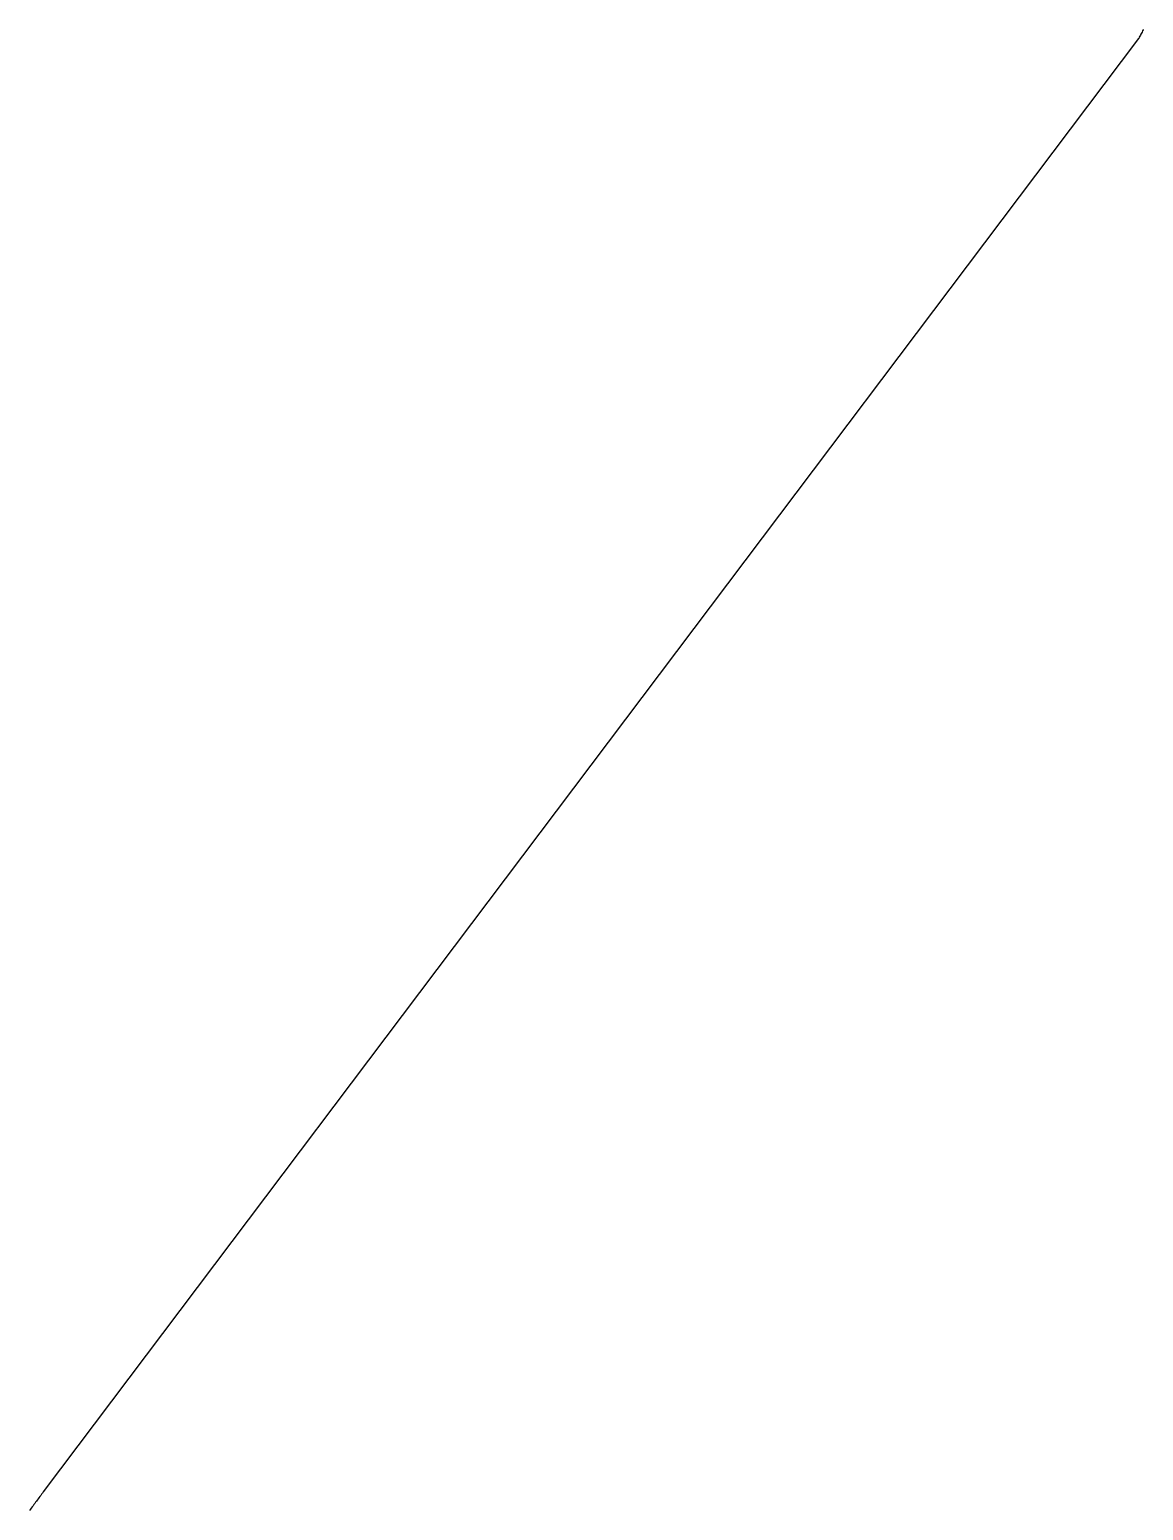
# Model space of a CAD drawing. Header units: millimetres. Extents: x -122 to 110, y 0 to 190.
# Drawn here: x 54.9 to 109, y 44.8 to 116.7 of the extents above; entities that cross this region are included whole.
import ezdxf

# ---------------------------------------------------------------- set-up
doc = ezdxf.new("R2010")
doc.units = ezdxf.units.MM
doc.layers.add('FLAT_PATTERN', color=7, linetype='CONTINUOUS')

msp = doc.modelspace()

# ---------------------------------------------------------------- linework, layer by layer
at = {"layer": 'FLAT_PATTERN', "color": 7, "linetype": 'CONTINUOUS'}
msp.add_line((108.77, 116.251), (55.58, 45.666), dxfattribs=at)
at = {"layer": 'FLAT_PATTERN', "color": 7, "linetype": 'CONTINUOUS', "extrusion": (1.95309e-10, -1.05165e-10, -1)}
msp.add_arc((-85.662, 129.078, 0), 26.428, 208.02426, 208.52886, dxfattribs=at)
at = {"layer": 'FLAT_PATTERN', "color": 7, "linetype": 'CONTINUOUS', "extrusion": (-2.64074e-09, 1.40433e-09, -1)}
msp.add_arc((-90.912, 126.284, 0), 20.481, 208.00171, 208.02426, dxfattribs=at)
at = {"layer": 'FLAT_PATTERN', "color": 7, "linetype": 'CONTINUOUS', "extrusion": (2.37913e-10, -1.26388e-10, -1)}
msp.add_arc((-91.146, 126.159, 0), 20.215, 207.97887, 208.00171, dxfattribs=at)
at = {"layer": 'FLAT_PATTERN', "color": 7, "linetype": 'CONTINUOUS', "extrusion": (-1.28391e-09, 6.98951e-10, -1)}
msp.add_arc((9.3, 180.7, 0), 134.515, 208.52886, 208.628, dxfattribs=at)
at = {"layer": 'FLAT_PATTERN', "color": 7, "linetype": 'CONTINUOUS'}
for centre, radius, start, end in [((427.485, -231.105, 0), 463.59, 143.34344, 143.41222), ((262.134, -108.359, 0), 257.658, 143.41222, 143.53596)]:
    msp.add_arc(centre, radius, start, end, dxfattribs=at)

doc.saveas('drawing.dxf')
